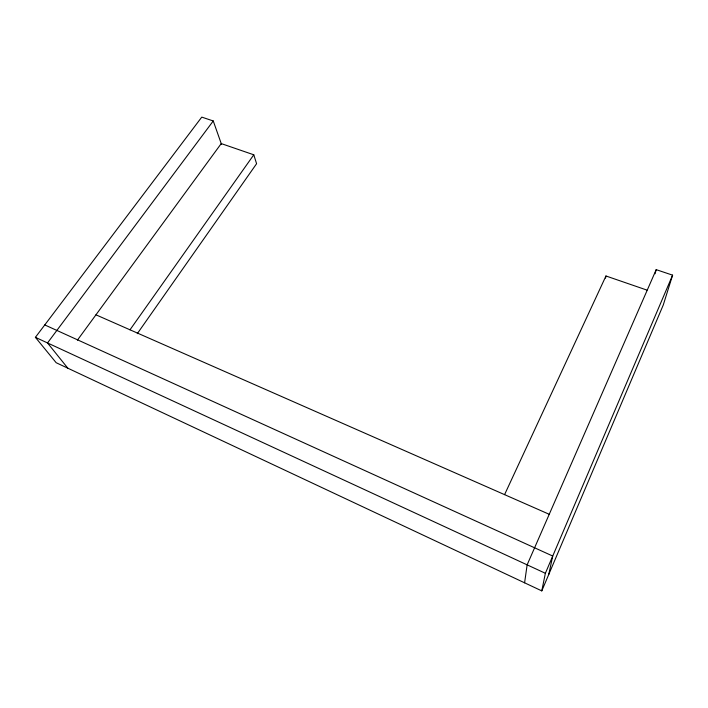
<?xml version="1.0" encoding="UTF-8"?>
<svg xmlns="http://www.w3.org/2000/svg" width="708" height="708" viewBox="0 0 708 708"><rect width="100%" height="100%" fill="white"/><g stroke="black" fill="none" stroke-linecap="round" stroke-linejoin="round"><path stroke-width="1.06" d="M524.593 582.817L527.133 564.851L656.201 269.651L672.6 275.155L663.254 305.015L541.779 590.888L56.171 362.717L35.4 337.335L201.762 117.112L213.25 120.962L221.516 144.379M541.779 590.888L545.372 573.285L672.6 275.155M605.526 278.12L605.96 275.987L647.015 290.121M548.753 574.489L552.727 556.045L44.772 324.928M655.033 273.784L656.201 269.651M504.574 494.644L605.96 275.987M137.29 333.663L256.588 163.716L253.791 154.795L221.232 143.591L77.429 340.132M129.998 329.804L253.791 154.795M213.25 120.962L47.516 342.938L67.826 368.195M95.952 314.821L549.373 514.353M35.4 337.335L545.372 573.285"/></g></svg>
